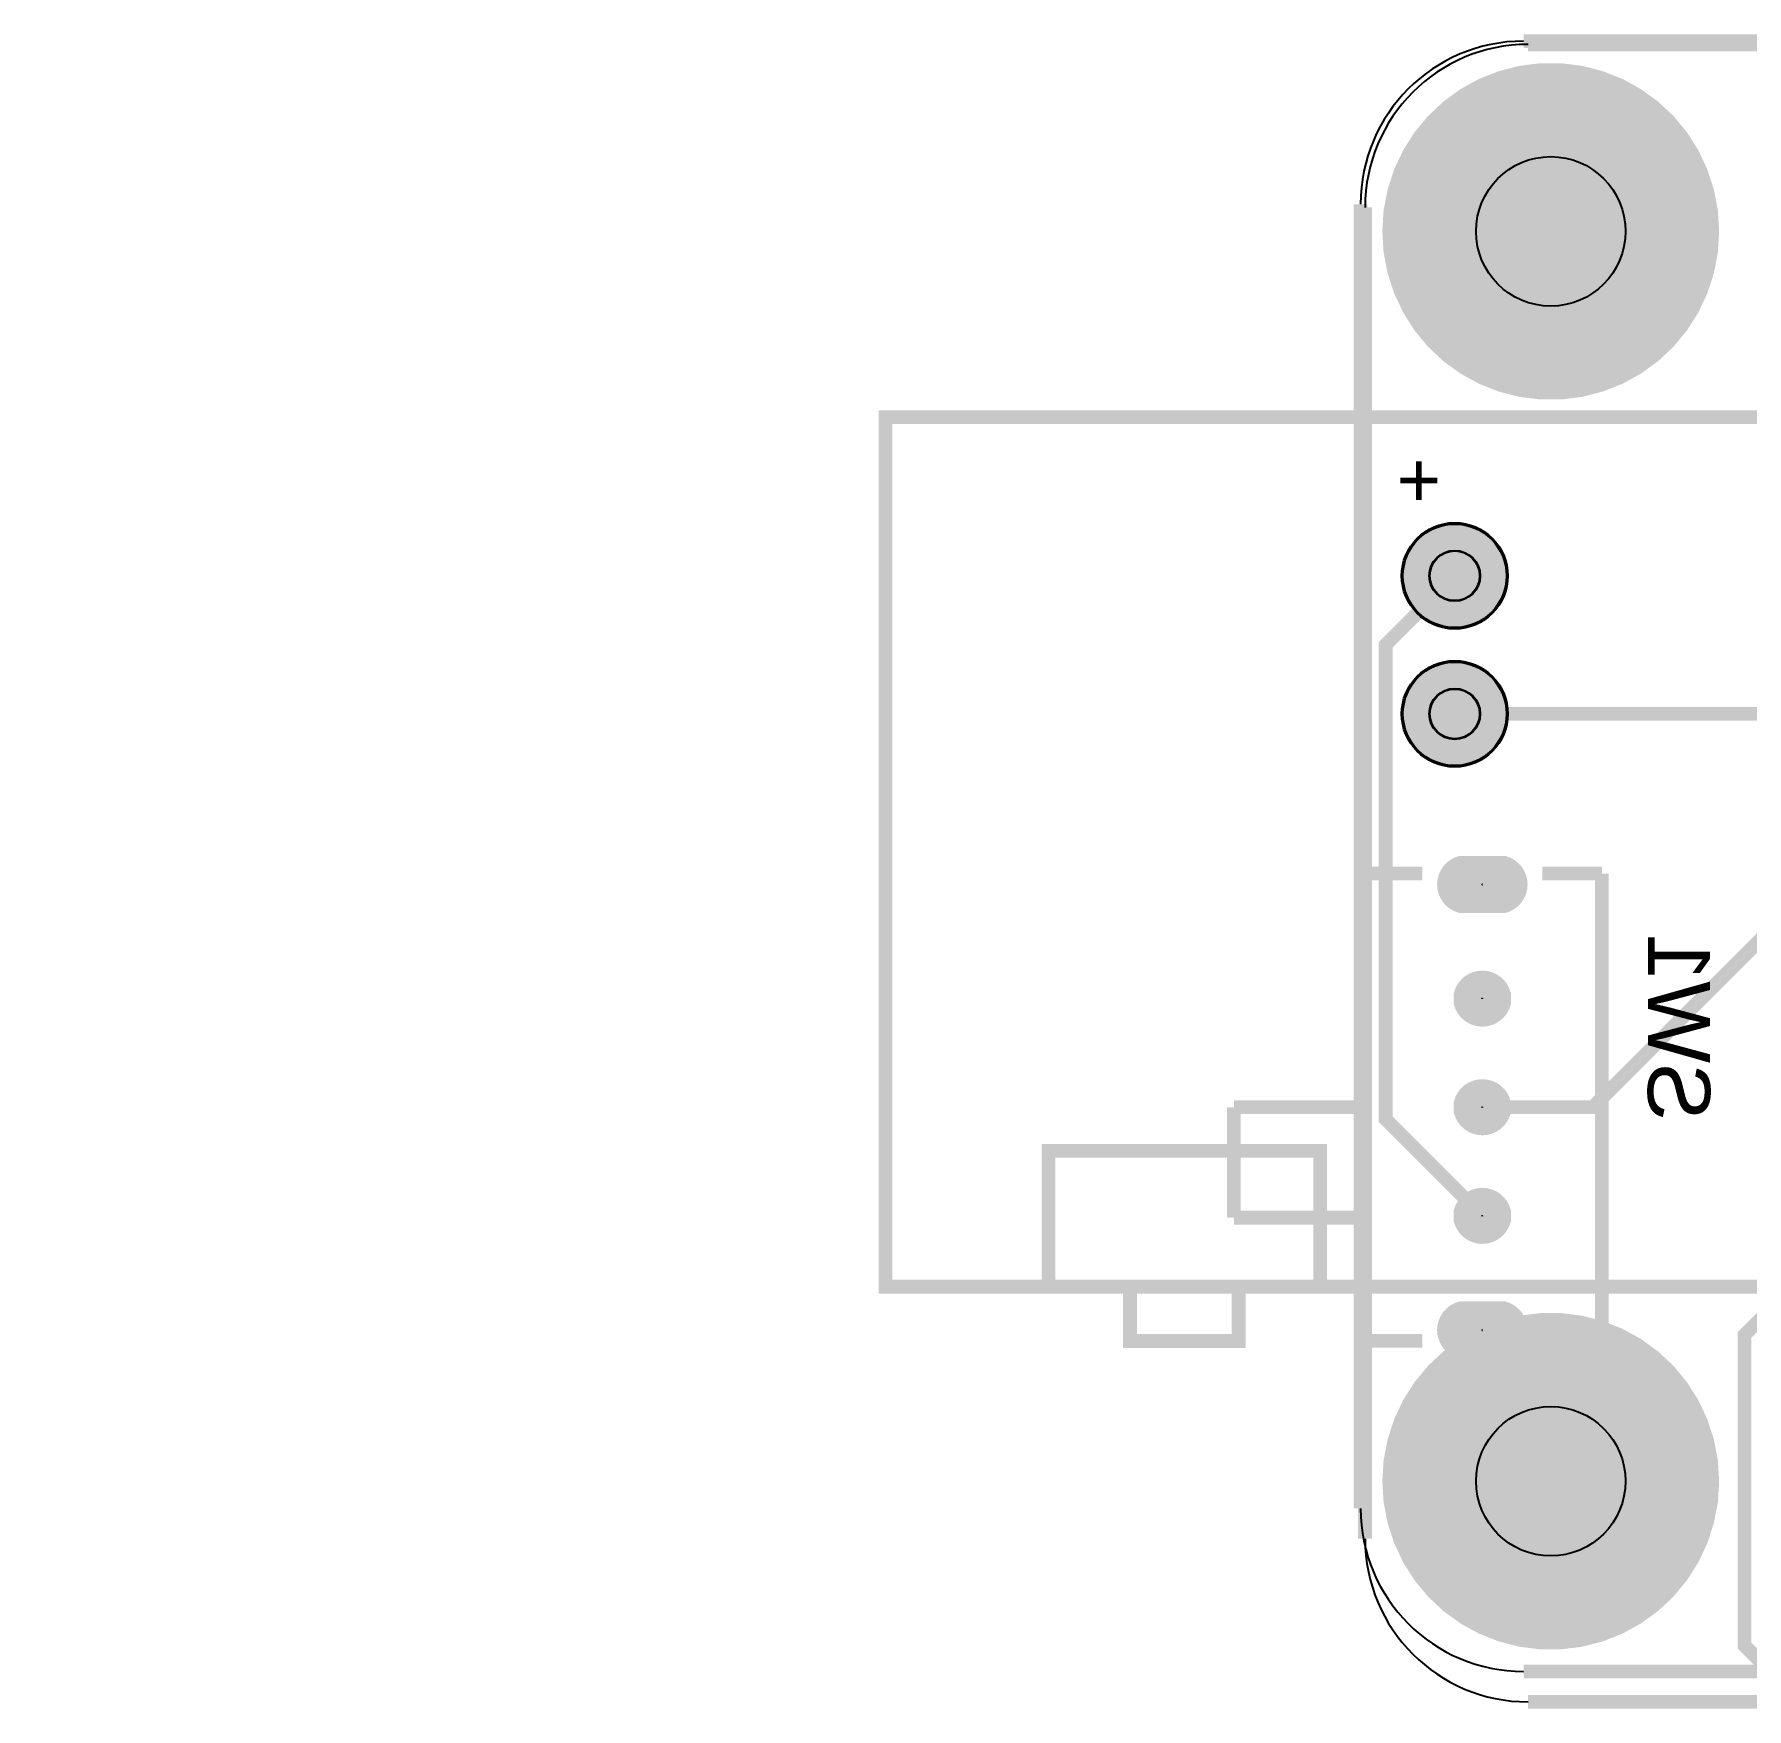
# Model space of a CAD drawing. Header units: millimetres. Extents: x -24 to 97, y -40 to 2.
# Drawn here: x -24.49 to 7.03, y -30.63 to 0.19 of the extents above; entities that cross this region are included whole.
import ezdxf

# ---------------------------------------------------------------- set-up
doc = ezdxf.new("R2010")
doc.units = ezdxf.units.MM
for name, color, linetype, true_color in [('BoardOutLine', 7, 'Continuous', 0xff00ff), ('BottomLayer', 7, 'Continuous', 0x0000ff), ('BottomPasteMaskLayer', 7, 'Continuous', 0x800000), ('BottomSilkLayer', 7, 'Continuous', 0x66cc33), ('BottomSolderMaskLayer', 7, 'Continuous', 0xaa00ff), ('Document', 7, 'Continuous', 0xffffff), ('Multi-Layer', 7, 'Continuous', 0xc0c0c0), ('TopLayer', 7, 'Continuous', 0xff0000), ('TopSilkLayer', 7, 'Continuous', 0xffcc00), ('TopSolderMaskLayer', 7, 'Continuous', 0x800080)]:
    doc.layers.add(name, color=color, linetype=linetype, true_color=true_color)
doc.styles.get("Standard").update_dxf_attribs({"font": 'arial.ttf'})

msp = doc.modelspace()

# ---------------------------------------------------------------- hatches: boundary and pattern name
at = {"layer": 'BottomLayer'}
for points in [[(2.559, -14.959, -0.785398), (2.559, -15.959), (1.759, -15.959, -0.785398), (1.759, -14.959)], [(2.659, -17.659, -0.785398), (1.659, -17.659), (1.659, -17.459, -0.785398), (2.659, -17.459)], [(2.659, -19.658, -0.785398), (1.659, -19.658), (1.659, -19.458, -0.785398), (2.659, -19.458)], [(2.659, -21.657, -0.785398), (1.659, -21.657), (1.659, -21.457, -0.785398), (2.659, -21.457)], [(2.559, -23.158, -0.785398), (2.559, -24.158), (1.759, -24.158, -0.785398), (1.759, -23.158)]]:
    msp.add_hatch(color=256, dxfattribs=at).paths.add_polyline_path(points)
at = {"layer": 'BottomPasteMaskLayer'}
for points in [[(2.559, -14.959, -0.785398), (2.559, -15.959), (1.759, -15.959, -0.785398), (1.759, -14.959)], [(2.659, -17.659, -0.785398), (1.659, -17.659), (1.659, -17.459, -0.785398), (2.659, -17.459)], [(2.659, -19.658, -0.785398), (1.659, -19.658), (1.659, -19.458, -0.785398), (2.659, -19.458)], [(2.659, -21.657, -0.785398), (1.659, -21.657), (1.659, -21.457, -0.785398), (2.659, -21.457)], [(2.559, -23.158, -0.785398), (2.559, -24.158), (1.759, -24.158, -0.785398), (1.759, -23.158)]]:
    msp.add_hatch(color=256, dxfattribs=at).paths.add_polyline_path(points)
at = {"layer": 'BottomSolderMaskLayer'}
for points in [[(0.673, -9.779, 1), (2.629, -9.779, 1)], [(0.673, -12.319, 1), (2.629, -12.319, 1)], [(2.579, -14.933, -0.785398), (2.579, -15.984), (1.739, -15.984, -0.785398), (1.739, -14.933)], [(2.684, -17.663, -0.785398), (1.634, -17.663), (1.634, -17.455, -0.785398), (2.684, -17.455)], [(2.684, -19.662, -0.785398), (1.634, -19.662), (1.634, -19.454, -0.785398), (2.684, -19.454)], [(2.684, -21.661, -0.785398), (1.634, -21.661), (1.634, -21.453, -0.785398), (2.684, -21.453)], [(2.579, -23.132, -0.785398), (2.579, -24.183), (1.739, -24.183, -0.785398), (1.739, -23.132)]]:
    msp.add_hatch(color=256, dxfattribs=at).paths.add_polyline_path(points)
at = {"layer": 'Document'}
for points in [[(6.518, -3.44), (6.494, -3.052), (6.421, -2.669), (6.3, -2.299), (6.135, -1.947), (5.926, -1.618), (5.678, -1.318), (5.394, -1.052), (5.079, -0.823), (4.738, -0.635), (4.376, -0.492), (3.999, -0.395), (3.613, -0.346), (3.224, -0.346), (2.837, -0.395), (2.46, -0.492), (2.098, -0.635), (1.757, -0.823), (1.442, -1.052), (1.158, -1.318), (0.91, -1.618), (0.702, -1.947), (0.536, -2.299), (0.416, -2.669), (0.342, -3.052), (0.318, -3.44), (0.342, -3.829), (0.416, -4.211), (0.536, -4.581), (0.702, -4.933), (0.91, -5.262), (1.158, -5.562), (1.442, -5.829), (1.757, -6.057), (2.098, -6.245), (2.46, -6.388), (2.837, -6.485), (3.224, -6.534), (3.613, -6.534), (3.999, -6.485), (4.376, -6.388), (4.738, -6.245), (5.079, -6.057), (5.394, -5.829), (5.678, -5.562), (5.926, -5.262), (6.135, -4.933), (6.3, -4.581), (6.421, -4.211), (6.494, -3.829), (6.518, -3.44)], [(6.518, -3.44), (6.494, -3.052), (6.421, -2.669), (6.3, -2.299), (6.135, -1.947), (5.926, -1.618), (5.678, -1.318), (5.394, -1.052), (5.079, -0.823), (4.738, -0.635), (4.376, -0.492), (3.999, -0.395), (3.613, -0.346), (3.224, -0.346), (2.837, -0.395), (2.46, -0.492), (2.098, -0.635), (1.757, -0.823), (1.442, -1.052), (1.158, -1.318), (0.91, -1.618), (0.702, -1.947), (0.536, -2.299), (0.416, -2.669), (0.342, -3.052), (0.318, -3.44), (0.342, -3.829), (0.416, -4.211), (0.536, -4.581), (0.702, -4.933), (0.91, -5.262), (1.158, -5.562), (1.442, -5.829), (1.757, -6.057), (2.098, -6.245), (2.46, -6.388), (2.837, -6.485), (3.224, -6.534), (3.613, -6.534), (3.999, -6.485), (4.376, -6.388), (4.738, -6.245), (5.079, -6.057), (5.394, -5.829), (5.678, -5.562), (5.926, -5.262), (6.135, -4.933), (6.3, -4.581), (6.421, -4.211), (6.494, -3.829), (6.518, -3.44)], [(6.518, -26.44), (6.494, -26.052), (6.421, -25.669), (6.3, -25.299), (6.135, -24.947), (5.926, -24.618), (5.678, -24.318), (5.394, -24.052), (5.079, -23.823), (4.738, -23.635), (4.376, -23.492), (3.999, -23.395), (3.613, -23.346), (3.224, -23.346), (2.837, -23.395), (2.46, -23.492), (2.098, -23.635), (1.757, -23.823), (1.442, -24.052), (1.158, -24.318), (0.91, -24.618), (0.702, -24.947), (0.536, -25.299), (0.416, -25.669), (0.342, -26.052), (0.318, -26.44), (0.342, -26.829), (0.416, -27.211), (0.536, -27.581), (0.702, -27.933), (0.91, -28.262), (1.158, -28.562), (1.442, -28.829), (1.757, -29.057), (2.098, -29.245), (2.46, -29.388), (2.837, -29.485), (3.224, -29.534), (3.613, -29.534), (3.999, -29.485), (4.376, -29.388), (4.738, -29.245), (5.079, -29.057), (5.394, -28.829), (5.678, -28.562), (5.926, -28.262), (6.135, -27.933), (6.3, -27.581), (6.421, -27.211), (6.494, -26.829), (6.518, -26.44)], [(6.518, -26.44), (6.494, -26.052), (6.421, -25.669), (6.3, -25.299), (6.135, -24.947), (5.926, -24.618), (5.678, -24.318), (5.394, -24.052), (5.079, -23.823), (4.738, -23.635), (4.376, -23.492), (3.999, -23.395), (3.613, -23.346), (3.224, -23.346), (2.837, -23.395), (2.46, -23.492), (2.098, -23.635), (1.757, -23.823), (1.442, -24.052), (1.158, -24.318), (0.91, -24.618), (0.702, -24.947), (0.536, -25.299), (0.416, -25.669), (0.342, -26.052), (0.318, -26.44), (0.342, -26.829), (0.416, -27.211), (0.536, -27.581), (0.702, -27.933), (0.91, -28.262), (1.158, -28.562), (1.442, -28.829), (1.757, -29.057), (2.098, -29.245), (2.46, -29.388), (2.837, -29.485), (3.224, -29.534), (3.613, -29.534), (3.999, -29.485), (4.376, -29.388), (4.738, -29.245), (5.079, -29.057), (5.394, -28.829), (5.678, -28.562), (5.926, -28.262), (6.135, -27.933), (6.3, -27.581), (6.421, -27.211), (6.494, -26.829), (6.518, -26.44)]]:
    msp.add_hatch(color=256, dxfattribs=at).paths.add_polyline_path(points)
at = {"layer": 'TopSolderMaskLayer'}
for points in [[(0.673, -9.779, 1), (2.629, -9.779, 1)], [(0.673, -12.319, 1), (2.629, -12.319, 1)]]:
    msp.add_hatch(color=256, dxfattribs=at).paths.add_polyline_path(points)

# ---------------------------------------------------------------- linework, layer by layer
at = {"layer": 'BoardOutLine', "const_width": 0.254}
for points in [[(3, 0), (62, 0)], [(0, -27.5), (0, -3)], [(62, -30.5), (3, -30.5)]]:
    msp.add_lwpolyline(points, dxfattribs=at)
at = {"layer": 'BoardOutLine'}
for centre, start, end in [((3, -3), 90, 180), ((3, -27.5), 180, 270)]:
    msp.add_arc(centre, 3, start, end, dxfattribs=at)
at = {"layer": 'BottomLayer', "const_width": 0.254}
for points in [[(1.651, -9.779), (0.381, -11.049), (0.381, -19.779), (2.159, -21.557)], [(1.27, -12.319), (15.875, -12.319), (16.51, -12.954), (16.51, -15.367), (15.748, -16.129), (14.525, -16.129)], [(2.159, -19.558), (4.191, -19.558), (10.16, -13.589), (14.525, -13.589)]]:
    msp.add_lwpolyline(points, dxfattribs=at)
at = {"layer": 'BottomLayer'}
for points in [[(2.162, -15.458), (2.156, -15.458)], [(2.162, -15.458), (2.156, -15.458)], [(2.159, -17.561), (2.159, -17.556)], [(2.159, -17.561), (2.159, -17.556)], [(2.159, -19.56), (2.159, -19.555)], [(2.159, -19.56), (2.159, -19.555)], [(2.159, -21.56), (2.159, -21.555)], [(2.159, -21.56), (2.159, -21.555)], [(2.162, -23.658), (2.156, -23.658)], [(2.162, -23.658), (2.156, -23.658)]]:
    msp.add_lwpolyline(points, close=True, dxfattribs=at)
for centre, start, end in [((2.156, -15.458), 270, 450), ((2.162, -15.458), 450, 270), ((2.159, -17.556), 180, 360), ((2.159, -17.561), 360, 180), ((2.159, -19.555), 180, 360), ((2.159, -19.56), 360, 180), ((2.159, -21.555), 180, 360), ((2.159, -21.56), 360, 180), ((2.156, -23.658), 270, 450), ((2.162, -23.658), 450, 270)]:
    msp.add_arc(centre, 0, start, end, dxfattribs=at)
at = {"layer": 'BottomPasteMaskLayer'}
for points in [[(2.162, -15.458), (2.156, -15.458)], [(2.162, -15.458), (2.156, -15.458)], [(2.159, -17.561), (2.159, -17.556)], [(2.159, -17.561), (2.159, -17.556)], [(2.159, -19.56), (2.159, -19.555)], [(2.159, -19.56), (2.159, -19.555)], [(2.159, -21.56), (2.159, -21.555)], [(2.159, -21.56), (2.159, -21.555)], [(2.162, -23.658), (2.156, -23.658)], [(2.162, -23.658), (2.156, -23.658)]]:
    msp.add_lwpolyline(points, close=True, dxfattribs=at)
for centre, start, end in [((2.156, -15.458), 270, 450), ((2.162, -15.458), 450, 270), ((2.159, -17.556), 180, 360), ((2.159, -17.561), 360, 180), ((2.159, -19.555), 180, 360), ((2.159, -19.56), 360, 180), ((2.159, -21.555), 180, 360), ((2.159, -21.56), 360, 180), ((2.156, -23.658), 270, 450), ((2.162, -23.658), 450, 270)]:
    msp.add_arc(centre, 0, start, end, dxfattribs=at)
at = {"layer": 'BottomSilkLayer', "const_width": 0.254}
for points in [[(-0.041, -23.858), (-0.041, -15.258)], [(1.056, -15.258), (-0.041, -15.258)], [(4.359, -15.258), (3.262, -15.258)], [(4.359, -23.858), (4.359, -15.258)], [(1.056, -23.858), (-0.041, -23.858)], [(4.359, -23.858), (3.262, -23.858)]]:
    msp.add_lwpolyline(points, dxfattribs=at)
at = {"layer": 'BottomSolderMaskLayer'}
for points in [[(2.162, -15.458), (2.156, -15.458)], [(2.162, -15.458), (2.156, -15.458)], [(2.159, -17.561), (2.159, -17.556)], [(2.159, -17.561), (2.159, -17.556)], [(2.159, -19.56), (2.159, -19.555)], [(2.159, -19.56), (2.159, -19.555)], [(2.159, -21.56), (2.159, -21.555)], [(2.159, -21.56), (2.159, -21.555)], [(2.162, -23.658), (2.156, -23.658)], [(2.162, -23.658), (2.156, -23.658)]]:
    msp.add_lwpolyline(points, close=True, dxfattribs=at)
for centre, radius in [((1.651, -9.779), 0.978), ((1.651, -9.779), 0.469), ((1.651, -12.319), 0.978), ((1.651, -12.319), 0.469)]:
    msp.add_circle(centre, radius, dxfattribs=at)
for centre, start, end in [((2.156, -15.458), 270, 450), ((2.162, -15.458), 450, 270), ((2.159, -17.556), 180, 360), ((2.159, -17.561), 360, 180), ((2.159, -19.555), 180, 360), ((2.159, -19.56), 360, 180), ((2.159, -21.555), 180, 360), ((2.159, -21.56), 360, 180), ((2.156, -23.658), 270, 450), ((2.162, -23.658), 450, 270)]:
    msp.add_arc(centre, 0, start, end, dxfattribs=at)
at = {"layer": 'Document', "const_width": 0.254}
for points in [[(2.918, 0.06), (61.918, 0.06)], [(-0.082, -26.94), (-0.082, -2.94)], [(-2.413, -21.59), (-2.413, -19.558)], [(-2.413, -19.558), (-0.127, -19.558)], [(-2.413, -21.59), (-0.127, -21.59)], [(61.918, -29.94), (2.918, -29.94)]]:
    msp.add_lwpolyline(points, dxfattribs=at)
at = {"layer": 'Document'}
for centre, start, end in [((2.918, -2.94), 90, 180), ((2.918, -26.94), 180, 270)]:
    msp.add_arc(centre, 3, start, end, dxfattribs=at)
at = {"layer": 'Multi-Layer'}
for centre, radius in [((3.418, -3.44), 1.375), ((1.651, -9.779), 0.953), ((1.651, -9.779), 0.457), ((1.651, -12.319), 0.953), ((1.651, -12.319), 0.457), ((3.418, -26.44), 1.375)]:
    msp.add_circle(centre, radius, dxfattribs=at)
at = {"layer": 'TopLayer', "const_width": 0.254}
msp.add_lwpolyline([(39.116, -28.194), (37.211, -30.099), (7.62, -30.099), (6.985, -29.464), (6.985, -23.749), (7.493, -23.241), (7.493, -21.336)], dxfattribs=at)
at = {"layer": 'TopSilkLayer', "const_width": 0.254}
for points in [[(16.175, -22.859), (-8.825, -22.859), (-8.825, -6.859), (16.175, -6.859), (16.175, -22.859)], [(-0.825, -22.859), (-5.825, -22.859), (-5.825, -20.359), (-0.825, -20.359), (-0.825, -22.859)], [(-2.325, -23.859), (-4.325, -23.859), (-4.325, -22.859), (-2.325, -22.859), (-2.325, -23.859)]]:
    msp.add_lwpolyline(points, close=True, dxfattribs=at)
at = {"layer": 'TopSolderMaskLayer'}
for centre, radius in [((1.651, -9.779), 0.978), ((1.651, -9.779), 0.469), ((1.651, -12.319), 0.978), ((1.651, -12.319), 0.469)]:
    msp.add_circle(centre, radius, dxfattribs=at)

# ---------------------------------------------------------------- texts
at = {"layer": 'BottomSilkLayer', "text_generation_flag": 2}
msp.add_text('+', height=1, dxfattribs=at).set_placement((1.397, -8.509))
msp.add_text('SW1', height=1.143, rotation=270, dxfattribs=at).set_placement((5.207, -19.812))

doc.saveas('drawing.dxf')
